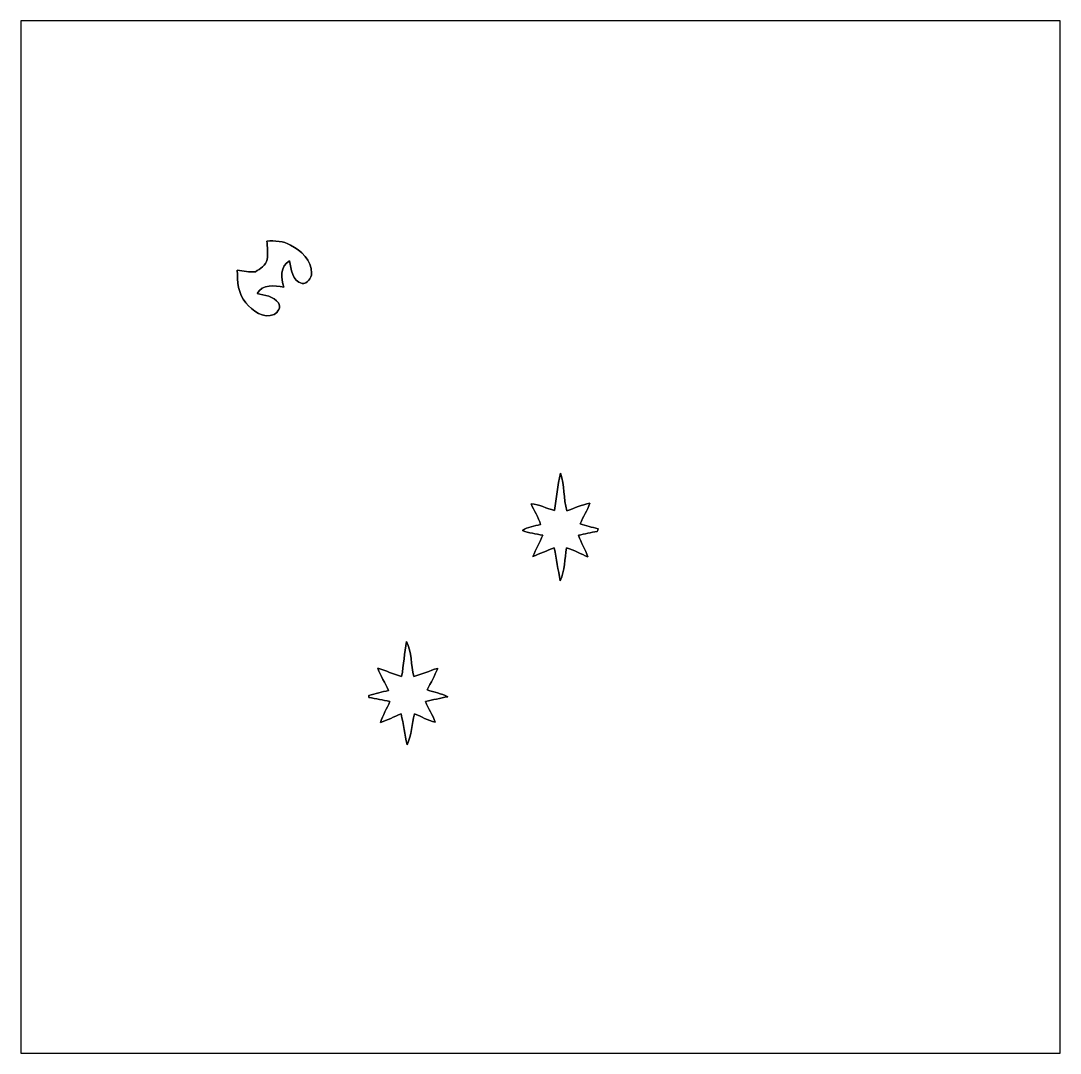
# Model space of a CAD drawing. Header units: centimetres. Extents: x -16.8 to 16.8, y -16.7 to 16.7.
import ezdxf

# ---------------------------------------------------------------- set-up
doc = ezdxf.new("R2010")
doc.units = ezdxf.units.CM
doc.header["$MEASUREMENT"] = 0
doc.layers.add('Layer 1', color=7, linetype='Continuous')

msp = doc.modelspace()

# ---------------------------------------------------------------- linework, layer by layer
at = {"layer": 'Layer 1', "color": 7}
for points, knots in [([(-16.77458, 16.66875), (-16.77458, 16.66875), (16.77458, 16.66875), (16.77458, 16.66875), (16.77458, 16.66875), (16.77458, 16.66875), (16.77458, -16.66875), (16.77458, -16.66875), (16.77458, -16.66875), (16.77458, -16.66875), (-16.77458, -16.66875), (-16.77458, -16.66875), (-16.77458, -16.66875), (-16.77458, -16.66875), (-16.77458, 16.66875), (-16.77458, 16.66875), (-16.77458, 16.66875), (-16.77458, 16.66875), (-16.77458, 16.66875), (-16.77458, 16.66875)], [0, 0, 0, 0, 0.16666667, 0.16666667, 0.16666667, 0.16666667, 0.33333333, 0.33333333, 0.33333333, 0.33333333, 0.5, 0.5, 0.5, 0.5, 0.66666667, 0.66666667, 0.66666667, 0.66666667, 1, 1, 1, 1]), ([(-8.83179, 9.5571), (-8.57356, 9.56557), (-8.2991, 9.55957), (-8.06944, 9.42622), (-8.06944, 9.42622), (-7.73465, 9.24701), (-7.37129, 8.93727), (-7.38893, 8.51888), (-7.38893, 8.51888), (-7.38823, 8.35519), (-7.52934, 8.18268), (-7.69691, 8.18162), (-7.69691, 8.18162), (-8.01652, 8.2617), (-8.0458, 8.65258), (-8.09731, 8.92034), (-8.09731, 8.92034), (-8.39858, 8.7443), (-8.39258, 8.35378), (-8.28216, 8.06238), (-8.28216, 8.06238), (-8.58061, 8.12412), (-8.9722, 8.17104), (-9.14753, 7.85848), (-9.14753, 7.85848), (-8.90305, 7.81579), (-8.61483, 7.77487), (-8.45961, 7.55615), (-8.45961, 7.55615), (-8.35942, 7.42774), (-8.48043, 7.25487), (-8.59367, 7.1822), (-8.59367, 7.1822), (-8.94644, 7.04215), (-9.30099, 7.30003), (-9.50771, 7.56638), (-9.50771, 7.56638), (-9.76559, 7.84542), (-9.78394, 8.25182), (-9.78747, 8.61095), (-9.78747, 8.61095), (-9.59344, 8.58696), (-9.39553, 8.54357), (-9.2008, 8.56756), (-9.2008, 8.56756), (-9.04205, 8.65187), (-8.86954, 8.77323), (-8.82262, 8.95844), (-8.82262, 8.95844), (-8.80251, 9.15776), (-8.80921, 9.35849), (-8.83179, 9.5571)], [0, 0, 0, 0, 0.07142857, 0.07142857, 0.07142857, 0.07142857, 0.14285714, 0.14285714, 0.14285714, 0.14285714, 0.21428571, 0.21428571, 0.21428571, 0.21428571, 0.28571429, 0.28571429, 0.28571429, 0.28571429, 0.35714286, 0.35714286, 0.35714286, 0.35714286, 0.42857143, 0.42857143, 0.42857143, 0.42857143, 0.5, 0.5, 0.5, 0.5, 0.57142857, 0.57142857, 0.57142857, 0.57142857, 0.64285714, 0.64285714, 0.64285714, 0.64285714, 0.71428571, 0.71428571, 0.71428571, 0.71428571, 0.78571429, 0.78571429, 0.78571429, 0.78571429, 0.85714286, 0.85714286, 0.85714286, 0.85714286, 1, 1, 1, 1]), ([(0.64417, 2.06058), (0.77682, 1.66934), (0.74048, 1.24389), (0.8509, 0.84772), (0.8509, 0.84772), (1.09679, 0.93169), (1.33597, 1.03681), (1.59138, 1.09044), (1.59138, 1.09044), (1.51306, 0.85831), (1.38395, 0.64841), (1.27847, 0.42862), (1.27847, 0.42862), (1.46614, 0.35666), (1.66476, 0.32032), (1.85843, 0.26635), (1.85843, 0.26635), (1.85173, 0.24483), (1.83868, 0.20179), (1.83233, 0.17992), (1.83233, 0.17992), (1.63054, 0.14182), (1.4284, 0.10654), (1.22943, 0.05433), (1.22943, 0.05433), (1.31339, -0.18521), (1.44568, -0.40393), (1.53247, -0.64311), (1.53247, -0.64311), (1.30281, -0.54539), (1.08162, -0.42686), (0.84279, -0.35207), (0.84279, -0.35207), (0.78176, -0.70626), (0.78352, -1.08162), (0.63888, -1.4157), (0.63888, -1.4157), (0.56409, -1.06327), (0.51364, -0.70661), (0.44485, -0.35348), (0.44485, -0.35348), (0.21272, -0.43603), (-0.01164, -0.5394), (-0.24236, -0.62512), (-0.24236, -0.62512), (-0.15487, -0.39088), (-0.01976, -0.1778), (0.07267, 0.05468), (0.07267, 0.05468), (-0.14781, 0.10513), (-0.37747, 0.12171), (-0.58632, 0.21378), (-0.58632, 0.21378), (-0.40852, 0.32808), (-0.19262, 0.34325), (0.00423, 0.40781), (0.00423, 0.40781), (-0.06985, 0.64135), (-0.19791, 0.85161), (-0.30621, 1.07033), (-0.30621, 1.07033), (-0.03916, 1.05728), (0.19579, 0.91405), (0.45367, 0.85866), (0.45367, 0.85866), (0.51329, 1.25977), (0.55316, 1.66476), (0.64417, 2.06058)], [0, 0, 0, 0, 0.05555556, 0.05555556, 0.05555556, 0.05555556, 0.11111111, 0.11111111, 0.11111111, 0.11111111, 0.16666667, 0.16666667, 0.16666667, 0.16666667, 0.22222222, 0.22222222, 0.22222222, 0.22222222, 0.27777778, 0.27777778, 0.27777778, 0.27777778, 0.33333333, 0.33333333, 0.33333333, 0.33333333, 0.38888889, 0.38888889, 0.38888889, 0.38888889, 0.44444444, 0.44444444, 0.44444444, 0.44444444, 0.5, 0.5, 0.5, 0.5, 0.55555556, 0.55555556, 0.55555556, 0.55555556, 0.61111111, 0.61111111, 0.61111111, 0.61111111, 0.66666667, 0.66666667, 0.66666667, 0.66666667, 0.72222222, 0.72222222, 0.72222222, 0.72222222, 0.77777778, 0.77777778, 0.77777778, 0.77777778, 0.83333333, 0.83333333, 0.83333333, 0.83333333, 0.88888889, 0.88888889, 0.88888889, 0.88888889, 1, 1, 1, 1]), ([(-4.32753, -3.37114), (-4.13879, -3.7144), (-4.19347, -4.13244), (-4.09046, -4.5025), (-4.09046, -4.5025), (-3.82658, -4.43653), (-3.57999, -4.31729), (-3.31893, -4.2418), (-3.31893, -4.2418), (-3.41171, -4.48134), (-3.54189, -4.70394), (-3.65513, -4.93395), (-3.65513, -4.93395), (-3.43606, -5.01297), (-3.20287, -5.05425), (-2.99297, -5.15796), (-2.99297, -5.15796), (-3.2325, -5.20488), (-3.47133, -5.25604), (-3.70911, -5.31142), (-3.70911, -5.31142), (-3.62973, -5.54637), (-3.47768, -5.74816), (-3.39796, -5.98311), (-3.39796, -5.98311), (-3.63643, -5.92808), (-3.84387, -5.79296), (-4.07141, -5.70936), (-4.07141, -5.70936), (-4.15043, -6.04167), (-4.16172, -6.3948), (-4.30495, -6.70983), (-4.30495, -6.70983), (-4.37833, -6.37963), (-4.41431, -6.04202), (-4.5025, -5.715), (-4.5025, -5.715), (-4.72758, -5.79684), (-4.93677, -5.91996), (-5.16819, -5.98452), (-5.16819, -5.98452), (-5.09199, -5.74957), (-4.95371, -5.54179), (-4.86163, -5.31354), (-4.86163, -5.31354), (-5.08706, -5.26239), (-5.31389, -5.21935), (-5.54214, -5.18336), (-5.54214, -5.18336), (-5.54179, -5.16643), (-5.54108, -5.13256), (-5.54073, -5.11528), (-5.54073, -5.11528), (-5.32941, -5.05777), (-5.11634, -5.00627), (-4.90396, -4.95335), (-4.90396, -4.95335), (-5.01791, -4.71346), (-5.15232, -4.48345), (-5.25427, -4.23827), (-5.25427, -4.23827), (-4.99075, -4.30847), (-4.74663, -4.43653), (-4.48169, -4.50356), (-4.48169, -4.50356), (-4.41466, -4.12785), (-4.39208, -3.74685), (-4.32753, -3.37114)], [0, 0, 0, 0, 0.05555556, 0.05555556, 0.05555556, 0.05555556, 0.11111111, 0.11111111, 0.11111111, 0.11111111, 0.16666667, 0.16666667, 0.16666667, 0.16666667, 0.22222222, 0.22222222, 0.22222222, 0.22222222, 0.27777778, 0.27777778, 0.27777778, 0.27777778, 0.33333333, 0.33333333, 0.33333333, 0.33333333, 0.38888889, 0.38888889, 0.38888889, 0.38888889, 0.44444444, 0.44444444, 0.44444444, 0.44444444, 0.5, 0.5, 0.5, 0.5, 0.55555556, 0.55555556, 0.55555556, 0.55555556, 0.61111111, 0.61111111, 0.61111111, 0.61111111, 0.66666667, 0.66666667, 0.66666667, 0.66666667, 0.72222222, 0.72222222, 0.72222222, 0.72222222, 0.77777778, 0.77777778, 0.77777778, 0.77777778, 0.83333333, 0.83333333, 0.83333333, 0.83333333, 0.88888889, 0.88888889, 0.88888889, 0.88888889, 1, 1, 1, 1])]:
    msp.add_open_spline(points, degree=3, knots=knots, dxfattribs=at)
at = {"layer": 'Layer 1', "color": 251}
for points, knots in [([(-8.83179, 9.5571), (-8.80921, 9.35849), (-8.80251, 9.15776), (-8.82262, 8.95844), (-8.82262, 8.95844), (-8.86954, 8.77323), (-9.04205, 8.65187), (-9.2008, 8.56756), (-9.2008, 8.56756), (-9.39553, 8.54357), (-9.59344, 8.58696), (-9.78747, 8.61095), (-9.78747, 8.61095), (-9.78394, 8.25182), (-9.76559, 7.84542), (-9.50771, 7.56638), (-9.50771, 7.56638), (-9.30099, 7.30003), (-8.94644, 7.04215), (-8.59367, 7.1822), (-8.59367, 7.1822), (-8.48043, 7.25487), (-8.35942, 7.42774), (-8.45961, 7.55615), (-8.45961, 7.55615), (-8.61483, 7.77487), (-8.90305, 7.81579), (-9.14753, 7.85848), (-9.14753, 7.85848), (-8.9722, 8.17104), (-8.58061, 8.12412), (-8.28216, 8.06238), (-8.28216, 8.06238), (-8.39258, 8.35378), (-8.39858, 8.7443), (-8.09731, 8.92034), (-8.09731, 8.92034), (-8.0458, 8.65258), (-8.01652, 8.2617), (-7.69691, 8.18162), (-7.69691, 8.18162), (-7.52934, 8.18268), (-7.38823, 8.35519), (-7.38893, 8.51888), (-7.38893, 8.51888), (-7.37129, 8.93727), (-7.73465, 9.24701), (-8.06944, 9.42622), (-8.06944, 9.42622), (-8.2991, 9.55957), (-8.57356, 9.56557), (-8.83179, 9.5571), (-8.83179, 9.5571), (-8.83179, 9.5571), (-8.83179, 9.5571), (-8.83179, 9.5571)], [0, 0, 0, 0, 0.06666667, 0.06666667, 0.06666667, 0.06666667, 0.13333333, 0.13333333, 0.13333333, 0.13333333, 0.2, 0.2, 0.2, 0.2, 0.26666667, 0.26666667, 0.26666667, 0.26666667, 0.33333333, 0.33333333, 0.33333333, 0.33333333, 0.4, 0.4, 0.4, 0.4, 0.46666667, 0.46666667, 0.46666667, 0.46666667, 0.53333333, 0.53333333, 0.53333333, 0.53333333, 0.6, 0.6, 0.6, 0.6, 0.66666667, 0.66666667, 0.66666667, 0.66666667, 0.73333333, 0.73333333, 0.73333333, 0.73333333, 0.8, 0.8, 0.8, 0.8, 0.86666667, 0.86666667, 0.86666667, 0.86666667, 1, 1, 1, 1]), ([(0.64417, 2.06058), (0.55316, 1.66476), (0.51329, 1.25977), (0.45367, 0.85866), (0.45367, 0.85866), (0.19579, 0.91405), (-0.03916, 1.05728), (-0.30621, 1.07033), (-0.30621, 1.07033), (-0.19791, 0.85161), (-0.06985, 0.64135), (0.00423, 0.40781), (0.00423, 0.40781), (-0.19262, 0.34325), (-0.40852, 0.32808), (-0.58632, 0.21378), (-0.58632, 0.21378), (-0.37747, 0.12171), (-0.14781, 0.10513), (0.07267, 0.05468), (0.07267, 0.05468), (-0.01976, -0.1778), (-0.15487, -0.39088), (-0.24236, -0.62512), (-0.24236, -0.62512), (-0.01164, -0.5394), (0.21272, -0.43603), (0.44485, -0.35348), (0.44485, -0.35348), (0.51364, -0.70661), (0.56409, -1.06327), (0.63888, -1.4157), (0.63888, -1.4157), (0.78352, -1.08162), (0.78176, -0.70626), (0.84279, -0.35207), (0.84279, -0.35207), (1.08162, -0.42686), (1.30281, -0.54539), (1.53247, -0.64311), (1.53247, -0.64311), (1.44568, -0.40393), (1.31339, -0.18521), (1.22943, 0.05433), (1.22943, 0.05433), (1.4284, 0.10654), (1.63054, 0.14182), (1.83233, 0.17992), (1.83233, 0.17992), (1.83868, 0.20179), (1.85173, 0.24483), (1.85843, 0.26635), (1.85843, 0.26635), (1.66476, 0.32032), (1.46614, 0.35666), (1.27847, 0.42862), (1.27847, 0.42862), (1.38395, 0.64841), (1.51306, 0.85831), (1.59138, 1.09044), (1.59138, 1.09044), (1.33597, 1.03681), (1.09679, 0.93169), (0.8509, 0.84772), (0.8509, 0.84772), (0.74048, 1.24389), (0.77682, 1.66934), (0.64417, 2.06058), (0.64417, 2.06058), (0.64417, 2.06058), (0.64417, 2.06058), (0.64417, 2.06058)], [0, 0, 0, 0, 0.05263158, 0.05263158, 0.05263158, 0.05263158, 0.10526316, 0.10526316, 0.10526316, 0.10526316, 0.15789474, 0.15789474, 0.15789474, 0.15789474, 0.21052632, 0.21052632, 0.21052632, 0.21052632, 0.26315789, 0.26315789, 0.26315789, 0.26315789, 0.31578947, 0.31578947, 0.31578947, 0.31578947, 0.36842105, 0.36842105, 0.36842105, 0.36842105, 0.42105263, 0.42105263, 0.42105263, 0.42105263, 0.47368421, 0.47368421, 0.47368421, 0.47368421, 0.52631579, 0.52631579, 0.52631579, 0.52631579, 0.57894737, 0.57894737, 0.57894737, 0.57894737, 0.63157895, 0.63157895, 0.63157895, 0.63157895, 0.68421053, 0.68421053, 0.68421053, 0.68421053, 0.73684211, 0.73684211, 0.73684211, 0.73684211, 0.78947368, 0.78947368, 0.78947368, 0.78947368, 0.84210526, 0.84210526, 0.84210526, 0.84210526, 0.89473684, 0.89473684, 0.89473684, 0.89473684, 1, 1, 1, 1]), ([(-4.32753, -3.37114), (-4.39208, -3.74685), (-4.41466, -4.12785), (-4.48169, -4.50356), (-4.48169, -4.50356), (-4.74663, -4.43653), (-4.99075, -4.30847), (-5.25427, -4.23827), (-5.25427, -4.23827), (-5.15232, -4.48345), (-5.01791, -4.71346), (-4.90396, -4.95335), (-4.90396, -4.95335), (-5.11634, -5.00627), (-5.32941, -5.05777), (-5.54073, -5.11528), (-5.54073, -5.11528), (-5.54108, -5.13256), (-5.54179, -5.16643), (-5.54214, -5.18336), (-5.54214, -5.18336), (-5.31389, -5.21935), (-5.08706, -5.26239), (-4.86163, -5.31354), (-4.86163, -5.31354), (-4.95371, -5.54179), (-5.09199, -5.74957), (-5.16819, -5.98452), (-5.16819, -5.98452), (-4.93677, -5.91996), (-4.72758, -5.79684), (-4.5025, -5.715), (-4.5025, -5.715), (-4.41431, -6.04202), (-4.37833, -6.37963), (-4.30495, -6.70983), (-4.30495, -6.70983), (-4.16172, -6.3948), (-4.15043, -6.04167), (-4.07141, -5.70936), (-4.07141, -5.70936), (-3.84387, -5.79296), (-3.63643, -5.92808), (-3.39796, -5.98311), (-3.39796, -5.98311), (-3.47768, -5.74816), (-3.62973, -5.54637), (-3.70911, -5.31142), (-3.70911, -5.31142), (-3.47133, -5.25604), (-3.2325, -5.20488), (-2.99297, -5.15796), (-2.99297, -5.15796), (-3.20287, -5.05425), (-3.43606, -5.01297), (-3.65513, -4.93395), (-3.65513, -4.93395), (-3.54189, -4.70394), (-3.41171, -4.48134), (-3.31893, -4.2418), (-3.31893, -4.2418), (-3.57999, -4.31729), (-3.82658, -4.43653), (-4.09046, -4.5025), (-4.09046, -4.5025), (-4.19347, -4.13244), (-4.13879, -3.7144), (-4.32753, -3.37114)], [0, 0, 0, 0, 0.05555556, 0.05555556, 0.05555556, 0.05555556, 0.11111111, 0.11111111, 0.11111111, 0.11111111, 0.16666667, 0.16666667, 0.16666667, 0.16666667, 0.22222222, 0.22222222, 0.22222222, 0.22222222, 0.27777778, 0.27777778, 0.27777778, 0.27777778, 0.33333333, 0.33333333, 0.33333333, 0.33333333, 0.38888889, 0.38888889, 0.38888889, 0.38888889, 0.44444444, 0.44444444, 0.44444444, 0.44444444, 0.5, 0.5, 0.5, 0.5, 0.55555556, 0.55555556, 0.55555556, 0.55555556, 0.61111111, 0.61111111, 0.61111111, 0.61111111, 0.66666667, 0.66666667, 0.66666667, 0.66666667, 0.72222222, 0.72222222, 0.72222222, 0.72222222, 0.77777778, 0.77777778, 0.77777778, 0.77777778, 0.83333333, 0.83333333, 0.83333333, 0.83333333, 0.88888889, 0.88888889, 0.88888889, 0.88888889, 1, 1, 1, 1])]:
    msp.add_open_spline(points, degree=3, knots=knots, dxfattribs=at)

doc.saveas('drawing.dxf')
